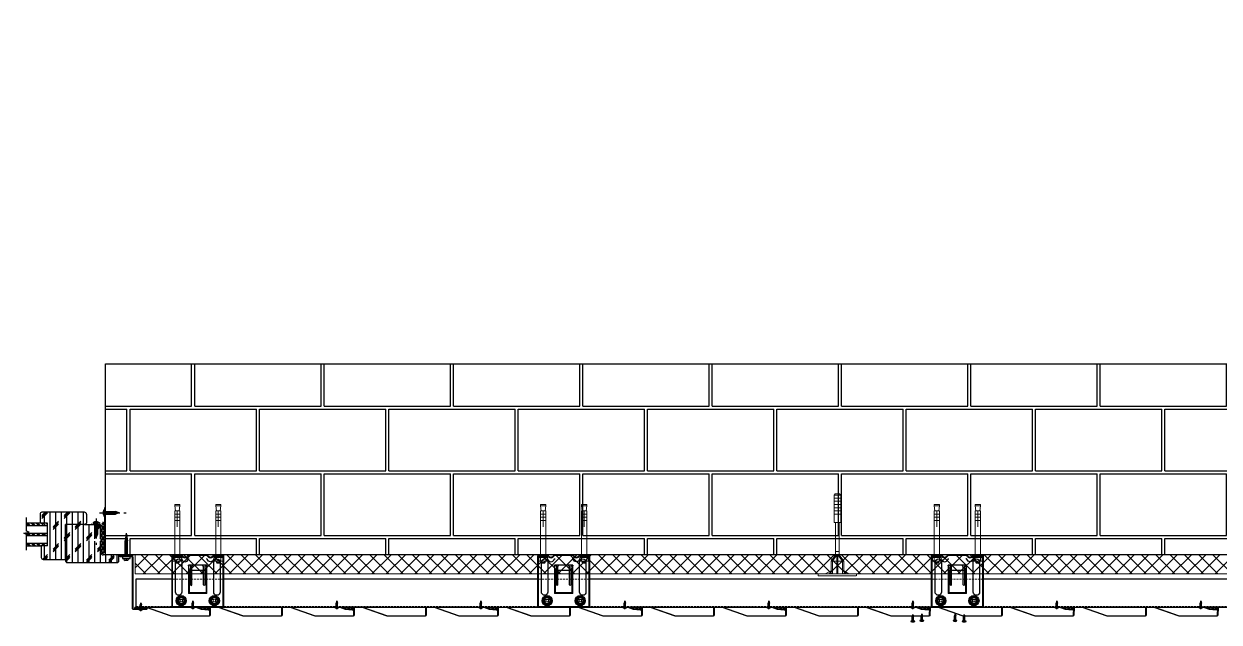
# Model space of a CAD drawing. Header units: millimetres. Extents: x 3616 to 17812, y 1698 to 9799.
# Drawn here: x 7993 to 9871, y 3364 to 4304 of the extents above; entities that cross this region are included whole.
import ezdxf

# ---------------------------------------------------------------- set-up
doc = ezdxf.new("R2010")
doc.units = ezdxf.units.MM
for name, pattern in [('ACAD_ISO02W100', [15, 12, -3]), ('CENTER', [50.8, 31.75, -6.35, 6.35, -6.35]), ('невидимая2', [4.7625, 3.175, -1.5875])]:
    doc.linetypes.add(name, pattern=pattern)
for name, color, linetype, lineweight in [('1', 250, 'Continuous', 30), ('2', 5, 'Continuous', 30), ('3', 4, 'Continuous', 15), ('30', 233, 'Continuous', 5), ('4', 233, 'Continuous', 30), ('6', 191, 'Continuous', 30), ('An', 6, 'Continuous', 20), ('brackets 80х80', 250, 'Continuous', 30), ('hidden', 30, 'невидимая2', 5), ('Siding', 3, 'Continuous', 30)]:
    doc.layers.add(name, color=color, linetype=linetype, lineweight=lineweight)
for name, color, linetype in [('d', 254, 'Continuous'), ('d2', 3, 'Continuous'), ('plan', 7, 'Continuous'), ('wall2', 250, 'Continuous')]:
    doc.layers.add(name, color=color, linetype=linetype)

# ---------------------------------------------------------------- blocks, each defined once
blk = doc.blocks.new('4х25')
for p, q in [((-23.2, 0), (-17.8, 2)), ((-23.2, 0), (-17.8, -2)), ((0, 2), (-17.8, 2)), ((-3.2, 2), (-3.2, 0)), ((-3.2, -2), (-3.2, 0)), ((0, 2), (0, 0)), ((0, -2), (0, 0)), ((0, -2), (-17.8, -2))]:
    blk.add_line(p, q)
at = {"color": 3}
for points in [[(-3.2, 1.4), (-17.6, 1.4), (-21.5, 0)], [(-3.2, -1.4), (-17.6, -1.4), (-21.5, 0)]]:
    blk.add_lwpolyline(points, dxfattribs=at)
for points in [[(1, 0.2), (1, 5), (0, 5), (0, 0)], [(1, -0.2), (1, -5), (0, -5), (0, 0)]]:
    blk.add_lwpolyline(points)
blk.add_lwpolyline([(2.3, -0.2), (0.3, -0.2), (0.3, 0.2), (2.3, 0.2)], close=True)
for centre, start, end in [((-4.5, 0.1), 358.9658, 36.1755), ((-4.5, -0.1), 323.8245, 1.0342)]:
    blk.add_arc(centre, 6.76, start, end)
at = {"layer": 'd2', "linetype": 'CENTER'}
blk.add_line((7.4, 0), (-34.1, 0), dxfattribs=at)
blk = doc.blocks.new('window')
at = {"layer": 'plan'}
h = blk.add_hatch(dxfattribs=at)
h.set_pattern_fill('CORK', color=3, scale=70, angle=90, style=0)
h.set_pattern_definition([(90, (-32644.138, -66748.661), (-8.75, 5e-16), []), (225, (-32639.763, -66744.286), (17.5, -17.5), [12.374369, -12.374369]), (225, (-32639.763, -66742.1), (17.5, -17.5), [12.374369, -12.374369]), (225, (-32639.763, -66739.911), (17.5, -17.5), [12.374369, -12.374369])])
h.paths.add_polyline_path([(11267.2, 12556.3, 0.414214), (11264.2, 12553.3), (11264.2, 12539.3), (11266.2, 12539.2), (11276.2, 12539.2), (11276.2, 12503.3), (11266.2, 12503.3), (11266.2, 12485.3, 0.414214), (11269.2, 12482.3), (11304.2, 12482.3), (11304.2, 12537.2), (11334.2, 12537.2, 0.414214), (11337.2, 12540.2), (11337.2, 12553.3, 0.414214), (11334.2, 12556.3)])
h.paths.add_polyline_path([(11304.2, 12537.2), (11304.2, 12482.3), (11304.2, 12480.3, 0.414214), (11307.2, 12477.3), (11385.2, 12477.3, 0.414214), (11388.2, 12480.3), (11388.2, 12489.3), (11363.2, 12489.3, -0.414214), (11360.2, 12492.3), (11360.2, 12510.8), (11344.5, 12510.8), (11339, 12512.8), (11344.5, 12514.8), (11360.2, 12514.8), (11360.2, 12533.3, 0.392018), (11357.5, 12536.3), (11334.2, 12537.2)])
for p, q in [((11264.2, 12553.3), (11264.2, 12539.3)), ((11334.2, 12556.3), (11267.2, 12556.3)), ((11276.2, 12523.1), (11239.8, 12523.1)), ((11264.2, 12539.3), (11243.2, 12539.3)), ((11276.2, 12535.1), (11243.2, 12535.1)), ((11266.2, 12539.2), (11264.2, 12539.3)), ((11276.2, 12539.2), (11266.2, 12539.2)), ((11276.2, 12503.3), (11276.2, 12539.2)), ((11334.2, 12537.2), (11357.2, 12537.2)), ((11360.2, 12492.3), (11360.2, 12534.2)), ((11276.2, 12519.1), (11243.2, 12519.1)), ((11276.2, 12507.1), (11243.2, 12507.1)), ((11243.2, 12503.3), (11266.2, 12503.3)), ((11276.2, 12503.3), (11266.2, 12503.3)), ((11266.2, 12503.3), (11266.2, 12485.3)), ((11388.2, 12489.3), (11363.2, 12489.3)), ((11388.2, 12480.3), (11388.2, 12489.3)), ((11269.2, 12482.3), (11304.2, 12482.3)), ((11304.2, 12482.3), (11304.2, 12480.3)), ((11307.2, 12477.3), (11385.2, 12477.3))]:
    blk.add_line(p, q, dxfattribs=at)
at = {"layer": 'plan', "color": 3}
for p, q in [((11246.6, 12519.1), (11242.6, 12523.1)), ((11246.5, 12535.1), (11243.2, 12538.5)), ((11249.2, 12535.1), (11245, 12539.3)), ((11249.3, 12519.1), (11245.3, 12523.1)), ((11254.5, 12535.1), (11250.3, 12539.3)), ((11254.6, 12519.1), (11250.6, 12523.1)), ((11257.2, 12535.1), (11252.9, 12539.3)), ((11257.2, 12519.1), (11253.2, 12523.1)), ((11262.5, 12535.1), (11258.2, 12539.3)), ((11262.5, 12519.1), (11258.5, 12523.1)), ((11265.1, 12535.1), (11260.9, 12539.3)), ((11265.2, 12519.1), (11261.2, 12523.1)), ((11270.4, 12535.1), (11266.3, 12539.2)), ((11270.5, 12519.1), (11266.5, 12523.1)), ((11273.1, 12535.1), (11269, 12539.2)), ((11273.2, 12519.1), (11269.2, 12523.1)), ((11276.2, 12537.3), (11274.3, 12539.2)), ((11276.2, 12521.4), (11274.5, 12523.1)), ((11246.5, 12503.3), (11243.2, 12506.7)), ((11249.2, 12503.3), (11245.4, 12507.1)), ((11254.5, 12503.3), (11250.7, 12507.1)), ((11257.1, 12503.3), (11253.3, 12507.1)), ((11262.4, 12503.3), (11258.6, 12507.1)), ((11265.1, 12503.3), (11261.3, 12507.1)), ((11270.4, 12503.3), (11266.6, 12507.1)), ((11273, 12503.3), (11269.2, 12507.1)), ((11276.2, 12505.5), (11274.5, 12507.1))]:
    blk.add_line(p, q, dxfattribs=at)
at = {"layer": 'plan', "color": 3, "const_width": 0.7}
blk.add_lwpolyline([(11360.2, 12537.2), (11345.2, 12537.2), (11345.2, 12539.2), (11365.2, 12539.2), (11365.2, 12539.2), (11365.2, 12563.6), (11367.2, 12563.6), (11367.2, 12548.6)], dxfattribs=at)
at = {"layer": 'plan', "color": 1}
blk.add_lwpolyline([(11243.2, 12496.9), (11243.2, 12521.1), (11238.9, 12523.7), (11247.1, 12525), (11243.2, 12526.7), (11243.2, 12548.3)], dxfattribs=at)
at = {"layer": 'plan'}
blk.add_lwpolyline([(11337.2, 12553.3), (11337.2, 12540.2, -0.414214), (11334.2, 12537.2), (11304.2, 12537.2)], format="xyb", dxfattribs=at)
blk.add_lwpolyline([(11304.2, 12482.3), (11304.2, 12537.2)], dxfattribs=at)
at = {"layer": 'plan', "color": 2}
for points in [[(11362, 12532.1, 0.221452), (11364.7, 12532.7, 0.261161), (11365.7, 12534.8, 0.201749), (11364, 12538.2, 0.43025), (11362, 12538, 0.15233), (11361.4, 12536.2, 0.147012), (11361.9, 12534.2, 0.468925), (11364.2, 12533.9, 0.219661), (11365.9, 12537.8, 0.234265), (11365, 12539.5, 0.181839), (11362.6, 12540.2)], [(11362, 12524.1, 0.221452), (11364.7, 12524.7, 0.261161), (11365.7, 12526.8, 0.201749), (11364, 12530.2, 0.43025), (11362, 12530, 0.15233), (11361.4, 12528.2, 0.147012), (11361.9, 12526.2, 0.468925), (11364.2, 12525.9, 0.219661), (11365.9, 12529.8, 0.234265), (11365, 12531.5, 0.181839), (11362.6, 12532.2)], [(11362, 12516.1, 0.221452), (11364.7, 12516.7, 0.261161), (11365.7, 12518.8, 0.201749), (11364, 12522.2, 0.43025), (11362, 12522, 0.15233), (11361.4, 12520.2, 0.147012), (11361.9, 12518.2, 0.468925), (11364.2, 12517.9, 0.219661), (11365.9, 12521.8, 0.234265), (11365, 12523.5, 0.181839), (11362.6, 12524.2)], [(11362, 12508.1, 0.221452), (11364.7, 12508.7, 0.261161), (11365.7, 12510.8, 0.201749), (11364, 12514.2, 0.43025), (11362, 12514, 0.15233), (11361.4, 12512.2, 0.147012), (11361.9, 12510.2, 0.468925), (11364.2, 12509.9, 0.219661), (11365.9, 12513.8, 0.234265), (11365, 12515.5, 0.181839), (11362.6, 12516.2)], [(11362, 12500.1, 0.221452), (11364.7, 12500.7, 0.261161), (11365.7, 12502.8, 0.201749), (11364, 12506.2, 0.43025), (11362, 12506, 0.15233), (11361.4, 12504.2, 0.147012), (11361.9, 12502.2, 0.468925), (11364.2, 12501.9, 0.219661), (11365.9, 12505.8, 0.234265), (11365, 12507.5, 0.181839), (11362.6, 12508.2)], [(11362, 12492.1, 0.221452), (11364.7, 12492.7, 0.261161), (11365.7, 12494.8, 0.201749), (11364, 12498.2, 0.43025), (11362, 12498, 0.15233), (11361.4, 12496.2, 0.147012), (11361.9, 12494.2, 0.468925), (11364.2, 12493.9, 0.219661), (11365.9, 12497.8, 0.234265), (11365, 12499.5, 0.181839), (11362.6, 12500.2)]]:
    blk.add_lwpolyline(points, format="xyb", dxfattribs=at)
at = {"layer": 'plan'}
for centre, start, end in [((11267.2, 12553.3), 90, 180), ((11334.2, 12553.3), 0, 90), ((11357.2, 12534.2), 0, 90), ((11269.2, 12485.3), 180, 270), ((11363.2, 12492.3), 180, 270), ((11307.2, 12480.3), 180, 270), ((11385.2, 12480.3), 270, 0)]:
    blk.add_arc(centre, 3, start, end, dxfattribs=at)
at = {"layer": 'd', "color": 3}
for p, rotation in [((11365.2, 12555.3), 180), ((11352.6, 12539.2), 90)]:
    blk.add_blockref('4х25', p, dxfattribs=dict(at, rotation=rotation))
blk = doc.blocks.new('deco')
at = {"layer": '3'}
for p, q in [((-0.292, 0), (-0.292, 1.201)), ((0.293, 0), (0.293, 1.201))]:
    blk.add_line(p, q, dxfattribs=at)
at = {"layer": '4'}
for p, q in [((0, 1.485), (-0.5, 1)), ((-0.5, 0), (-0.5, 1)), ((0, 1.485), (0.5, 1)), ((0.5, 0), (0.5, 1)), ((0.5, 0), (-0.5, 0)), ((1.519, 0), (-1.519, 0)), ((-1.519, 0), (-1.519, -0.111)), ((-1.519, -0.111), (1.519, -0.111)), ((-0.084, -0.233), (-0.455, -0.233)), ((0.084, -0.166), (-0.084, -0.166)), ((-0.084, -0.166), (-0.084, -0.233)), ((0.084, -0.233), (0.084, -0.166)), ((0.455, -0.233), (0.084, -0.233)), ((1.519, -0.111), (1.519, 0))]:
    blk.add_line(p, q, dxfattribs=at)
for major_axis, start_param, end_param in [((-1.519, 0), 0.791077, 1.266344), ((1.519, 0), -1.266344, -0.791077)]:
    blk.add_ellipse((0, 0.245), major_axis=major_axis, ratio=0.329918, start_param=start_param, end_param=end_param, dxfattribs=at)
blk = doc.blocks.new('8х70')
at = {"layer": 'An'}
for p, q in [((-4, 3), (-4, 9)), ((-4, 2.6), (-4, 3)), ((-4, 1), (-4, 1.6)), ((-3, 11), (-2, 12)), ((-2, 12), (2, 12)), ((3, 11), (2, 12)), ((4, 3), (4, 9)), ((4, 2.4), (4, 3)), ((4, 1), (4, 1.4)), ((-4, -55), (4, -55)), ((0, -70), (0, -45)), ((-4, -60), (4, -60)), ((-4, -65), (4, -65)), ((-4, -78), (-3, -70)), ((4, -78), (3, -70))]:
    blk.add_line(p, q, dxfattribs=at)
at = {"layer": 'An', "lineweight": 5}
for p, q in [((-2, 12), (-2, 9)), ((2, 12), (2, 9))]:
    blk.add_line(p, q, dxfattribs=at)
at = {"layer": 'An'}
for points in [[(-7.6, 0), (7.6, 0), (7.6, 1), (-7.6, 1)], [(-7, 3), (7, 3), (7, 9), (-7, 9)], [(-4, 0), (4, 0), (4, -70), (-4, -70)], [(-3, 9), (3, 9), (3, 11), (-3, 11)], [(-4, -80), (4, -80), (4, -78), (-4, -78)]]:
    blk.add_lwpolyline(points, close=True, dxfattribs=at)
for points in [[(-7, 3), (0, 2), (0, 1), (-7, 2), (-7, 3)], [(0, 3), (7, 2), (7, 1), (0, 2), (0, 3)]]:
    blk.add_lwpolyline(points, dxfattribs=at)
blk = doc.blocks.new('AN1')
at = {"color": 0, "linetype": 'ACAD_ISO02W100', "lineweight": 13, "ltscale": 5}
for p, q in [((-276.1, 96.7), (-266, 96.7)), ((-276.1, 92.2), (-266, 92.2)), ((-276.1, 87.2), (-266, 87.2)), ((-276.1, 82.2), (-266, 82.2)), ((-276.1, 77.1), (-266, 77.1)), ((-276.1, 72.1), (-266, 72.1)), ((-276.1, 67.1), (-266, 67.1)), ((-274.2, 8.3), (-268.2, 8.3)), ((-270.2, 3.2), (-270.2, -27)), ((-281, -6.8), (-261.1, -6.8))]:
    blk.add_line(p, q, dxfattribs=at)
blk.add_lwpolyline([(-276.1, 53.7), (-266, 53.7), (-266, 96.7), (-267.9, 98.9), (-274.5, 98.9), (-276.1, 96.7)], close=True, dxfattribs=at)
for points in [[(-274.2, 53.7), (-274.2, 3.2), (-281, -6.8), (-281, -22.2), (-290.1, -27)], [(-253, -27), (-261.1, -22.2), (-261.1, -6.8), (-268.2, 3.2), (-268.2, 53.7)], [(-278.9, -27), (-278.9, -6.8), (-272.2, 3.2), (-272.2, -27)], [(-270.2, 3.2), (-263.1, -6.8), (-263.1, -27)], [(-301.4, -30), (-241, -30), (-241, -27), (-301.4, -27), (-301.4, -30)]]:
    blk.add_lwpolyline(points, dxfattribs=at)
blk = doc.blocks.new('R1')
at = {"layer": '6'}
for points in [[(9082.7, 701.5), (9078, 698.8), (9078, 693.3), (9082.7, 690.5), (9087.5, 693.3), (9087.5, 698.8)], [(9134.7, 701.5), (9130, 698.8), (9130, 693.3), (9134.7, 690.5), (9139.5, 693.3), (9139.5, 698.8)]]:
    blk.add_lwpolyline(points, close=True, dxfattribs=at)
for centre, radius in [((9082.7, 696), 8), ((9082.7, 696), 6.5), ((9082.7, 696), 5.5), ((9082.7, 696), 4.76), ((9134.7, 696), 8), ((9134.7, 696), 6.5), ((9134.7, 696), 5.5), ((9134.7, 696), 4.76)]:
    blk.add_circle(centre, radius, dxfattribs=at)
at = {"layer": 'brackets 80х80'}
blk.add_line((9095.7, 648.6), (9121.7, 648.6), dxfattribs=at)
for points in [[(9124.9, 625.7, -0.648545), (9132.5, 625.4, 0.31825), (9134.4, 624), (9147.7, 624, 0.414214), (9149.7, 626), (9149.7, 705), (9067.7, 705), (9067.7, 626, 0.414214), (9069.7, 624), (9083.1, 624, 0.31825), (9085, 625.4, -0.708231), (9092.5, 625.4, 0.31825), (9094.4, 624), (9122.7, 624, 0.282892), (9124.9, 625.7), (9124.9, 625.7)], [(9068.7, 705), (9068.7, 627, 0.414214), (9070.7, 625), (9082.4, 625, 0.290053), (9084.2, 626.2, -0.633394), (9093.3, 626.2, 0.290053), (9095.1, 625), (9122.4, 625, 0.290053), (9124.2, 626.2, -0.633394), (9133.3, 626.2, 0.290053), (9135.1, 625), (9146.7, 625, 0.414214), (9148.7, 627), (9148.7, 705)], [(9096.6, 640.8), (9097.5, 642.2), (9097.5, 671.2, -1), (9099.5, 671.2), (9099.5, 642.2), (9100.5, 640.8)], [(9120.9, 640.8), (9119.9, 642.2), (9119.9, 671.2, 1), (9117.9, 671.2), (9117.9, 642.2), (9117, 640.8)], [(9082.5, 630.4, 0.317681), (9083.7, 630.9, -0.786444), (9093.7, 630.9, 0.315935), (9095.2, 630.4, 1.393721)], [(9135, 630.4, -0.317681), (9133.7, 630.9, 0.786444), (9123.7, 630.9, -0.315935), (9122.3, 630.4, -1.393721)]]:
    blk.add_lwpolyline(points, format="xyb", dxfattribs=at)
for points in [[(9073.7, 682.5, -1), (9083.7, 682.5), (9083.7, 635.5, -1), (9073.7, 635.5)], [(9133.7, 682.5, -1), (9143.7, 682.5), (9143.7, 635.5, -1), (9133.7, 635.5)]]:
    blk.add_lwpolyline(points, format="xyb", close=True, dxfattribs=at)
for points in [[(9094.2, 685), (9094.2, 640), (9123.2, 640), (9123.2, 685)], [(9094.2, 685), (9123.2, 685)], [(9094.2, 640), (9095.7, 648.6), (9095.7, 683.5), (9121.7, 683.5), (9121.7, 648.6), (9123.2, 640)]]:
    blk.add_lwpolyline(points, dxfattribs=at)
at = {"layer": 'hidden'}
for points in [[(9078.8, 694, -0.8), (9078.8, 698), (9086.6, 698, -0.8), (9086.6, 694)], [(9130.8, 694, -0.8), (9130.8, 698), (9138.6, 698, -0.8), (9138.6, 694)]]:
    blk.add_lwpolyline(points, format="xyb", close=True, dxfattribs=at)
for centre in [(9082.7, 696), (9134.7, 696)]:
    blk.add_circle(centre, 2, dxfattribs=at)

msp = doc.modelspace()

# ---------------------------------------------------------------- hatches: boundary and pattern name
h = msp.add_hatch()
h.set_pattern_fill('AR-B816C', color=253, scale=0.5, style=0)
h.set_pattern_definition([(0, (-11448.93, -6766.44), (101.6, 101.6), [198.4375, -4.7625]), (0, (-11550.53, -6761.68), (101.6, 101.6), [198.4375, -4.7625]), (90, (-11448.93, -6766.44), (-101.6, 101.6), [-106.3625, 96.8375]), (90, (-11453.69, -6766.44), (-101.6, 101.6), [-106.3625, 96.8375])])
h.paths.add_polyline_path([(11408.4, 4304), (11408.4, 3469.8), (8121.7, 3469.8), (8121.7, 3769.8), (11108.4, 3769.8), (11108.4, 4304)])
at = {"layer": '30', "lineweight": 5}
h = msp.add_hatch(dxfattribs=at)
h.set_pattern_fill('ANSI37', color=256, scale=5, style=0)
h.set_pattern_definition([(225, (11247.347, 8931.005), (-11.22532, 11.22532), []), (135, (11247.347, 8931.005), (11.22532, 11.22532), [])])
h.paths.add_polyline_path([(8167.9, 3469.8), (8167.9, 3439.8), (11408.4, 3439.8), (11408.4, 3469.8)])

# ---------------------------------------------------------------- linework, layer by layer
at = {"color": 253}
msp.add_lwpolyline([(11408.4, 4304), (11408.4, 3469.8), (8121.7, 3469.8), (8121.7, 3769.8), (11108.4, 3769.8), (11108.4, 4304)], close=True, dxfattribs=at)
at = {"layer": '2'}
for points in [[(8225.4, 3431.6), (8169.3, 3431.6), (8169.3, 3387.6), (11435.1, 3387.6), (11435.1, 3431.6), (11391.3, 3431.6)], [(8800.2, 3431.6), (8307.4, 3431.6)], [(9418.6, 3431.6), (8882.2, 3431.6)], [(10084.1, 3431.6), (9500.6, 3431.6)]]:
    msp.add_lwpolyline(points, dxfattribs=at)
at = {"layer": '30'}
msp.add_lwpolyline([(8167.9, 3469.8), (8167.9, 3439.8), (11408.4, 3439.8), (11408.4, 3469.8)], close=True, dxfattribs=at)
at = {"layer": '6'}
msp.add_lwpolyline([(8167.8, 3386.1), (8167.8, 3386.1, 0.414214), (8167.8, 3386.1), (8167.8, 3386.1, 0.414214), (8167.8, 3386.1), (8185.8, 3386.1, -1), (8185.8, 3384.1), (8165.1, 3384.1, -0.414214), (8164.1, 3385.1), (8164.1, 3465.8, 0.414214), (8163.1, 3466.8), (8145.1, 3466.8, -0.414214), (8144.1, 3467.8), (8144.1, 3467.8, -0.414214), (8145.1, 3468.8), (8164.1, 3468.8), (8164.1, 3468.3), (8145.1, 3468.3, 0.414214), (8144.6, 3467.8, 0.414214), (8145.1, 3467.3), (8163.1, 3467.3, -0.414214), (8164.6, 3465.8), (8164.6, 3385.1, 0.414214), (8165.1, 3384.6), (8185.8, 3384.6, 1), (8185.8, 3385.6), (8167.8, 3385.6, -0.414214), (8167.8, 3385.6), (8167.8, 3385.6, -0.414214), (8167.8, 3385.6), (8167.8, 3385.6)], format="xyb", close=True, dxfattribs=at)
at = {"layer": 'hidden'}
msp.add_line((11435.1, 3388.8), (8169.3, 3388.8), dxfattribs=at)
for points in [[(8306.4, 3431.6), (8226.4, 3431.6)], [(8881.2, 3431.6), (8801.2, 3431.6)], [(9499.6, 3431.6), (9419.6, 3431.6)]]:
    msp.add_lwpolyline(points, dxfattribs=at)
for points in [[(8257.1, 3387.6), (8260.1, 3387.6), (8260.1, 3387.1), (8257.1, 3387.1)], [(8483.3, 3387.6), (8486.3, 3387.6), (8486.3, 3387.1), (8483.3, 3387.1)], [(8709.5, 3387.6), (8712.5, 3387.6), (8712.5, 3387.1), (8709.5, 3387.1)], [(8935.6, 3387.6), (8938.6, 3387.6), (8938.6, 3387.1), (8935.6, 3387.1)], [(9161.8, 3387.6), (9164.8, 3387.6), (9164.8, 3387.1), (9161.8, 3387.1)], [(9388, 3387.6), (9391, 3387.6), (9391, 3387.1), (9388, 3387.1)], [(9614.2, 3387.6), (9617.2, 3387.6), (9617.2, 3387.1), (9614.2, 3387.1)], [(9840.4, 3387.6), (9843.4, 3387.6), (9843.4, 3387.1), (9840.4, 3387.1)]]:
    msp.add_lwpolyline(points, close=True, dxfattribs=at)
at = {"layer": 'Siding'}
for points in [[(8167.8, 3387.6), (8185.8, 3387.6), (8224.8, 3374.1), (8284.2, 3374.1, 0.404656), (8285.3, 3375.1), (8285.4, 3386.6), (8280, 3386.6), (8279, 3386.2), (8275.5, 3386.2), (8275.5, 3386.7), (8278.9, 3386.7), (8279.9, 3387.1), (8285.9, 3387.1), (8285.8, 3375.1, -0.405546), (8284.2, 3373.6), (8224.8, 3373.6), (8224.8, 3373.6), (8185.8, 3387.1), (8167.8, 3387.1)], [(8252.1, 3387.6), (8262.9, 3387.6, -0.074412), (8263.9, 3387.4), (8272.5, 3384.3), (8283, 3383.2, 0.398209), (8283.4, 3383.7, 0.253287), (8283, 3384.4, 0.247026), (8282.1, 3384.5, 0.013633), (8280.9, 3384, -0.081757), (8279.2, 3383.9), (8273.4, 3384.6, -0.990058), (8273.4, 3387.6), (8285.9, 3387.6), (8299, 3387.6), (8338, 3374.1), (8397.5, 3374.1, 0.377396), (8398.4, 3375.2), (8398.6, 3385.9, -0.413519), (8400.3, 3387.6), (8412, 3387.6), (8451, 3374.1), (8510.3, 3374.1, 0.404656), (8511.4, 3375.1), (8511.6, 3386.6), (8506.2, 3386.6), (8505.2, 3386.2), (8501.7, 3386.2), (8501.7, 3386.7), (8505.1, 3386.7), (8506.1, 3387.1), (8512.1, 3387.1), (8511.9, 3375.1, -0.405546), (8510.3, 3373.6), (8450.9, 3373.6), (8450.9, 3373.6), (8411.9, 3387.1), (8400.3, 3387.1), (8400.3, 3387.1, 0.414214), (8399.1, 3385.9), (8398.9, 3375.2), (8398.9, 3375.2, -0.382843), (8397.5, 3373.6), (8337.9, 3373.6), (8298.9, 3387.1), (8285.9, 3387.1), (8273.4, 3387.1), (8273.4, 3387.1, 1), (8273.4, 3385.1), (8279.2, 3384.4, 0.079849), (8280.8, 3384.5, -0.012939), (8281.9, 3384.9, -0.242715), (8283.3, 3384.9, -0.256034), (8283.9, 3383.7, -0.412321), (8282.9, 3382.7), (8272.4, 3383.8), (8263.8, 3386.9, 0.074412), (8262.9, 3387.1), (8252.1, 3387.1)], [(8478.3, 3387.6), (8489.1, 3387.6, -0.074412), (8490.1, 3387.4), (8498.7, 3384.3), (8509.1, 3383.2, 0.398209), (8509.6, 3383.7, 0.253287), (8509.2, 3384.4, 0.247026), (8508.3, 3384.5, 0.013633), (8507.1, 3384, -0.081757), (8505.4, 3383.9), (8499.6, 3384.6, -0.990058), (8499.6, 3387.6), (8512.1, 3387.6), (8525.2, 3387.6), (8564.2, 3374.1), (8623.6, 3374.1, 0.377396), (8624.6, 3375.2), (8624.8, 3385.9, -0.413519), (8626.5, 3387.6), (8638.2, 3387.6), (8677.2, 3374.1), (8736.5, 3374.1, 0.404656), (8737.6, 3375.1), (8737.8, 3386.6), (8732.4, 3386.6), (8731.4, 3386.2), (8727.9, 3386.2), (8727.9, 3386.7), (8731.3, 3386.7), (8732.3, 3387.1), (8738.3, 3387.1), (8738.1, 3375.1, -0.405546), (8736.5, 3373.6), (8677.1, 3373.6), (8677.1, 3373.6), (8638.1, 3387.1), (8626.5, 3387.1), (8626.5, 3387.1, 0.414214), (8625.3, 3385.9), (8625.1, 3375.2), (8625.1, 3375.2, -0.382843), (8623.7, 3373.6), (8564.1, 3373.6), (8525.1, 3387.1), (8512.1, 3387.1), (8499.6, 3387.1), (8499.6, 3387.1, 1), (8499.6, 3385.1), (8505.4, 3384.4, 0.079849), (8506.9, 3384.5, -0.012939), (8508.1, 3384.9, -0.242715), (8509.4, 3384.9, -0.256034), (8510.1, 3383.7, -0.412321), (8509.1, 3382.7), (8498.6, 3383.8), (8489.9, 3386.9, 0.074412), (8489.1, 3387.1), (8478.3, 3387.1)], [(8704.5, 3387.6), (8715.2, 3387.6, -0.074412), (8716.3, 3387.4), (8724.9, 3384.3), (8735.3, 3383.2, 0.398209), (8735.8, 3383.7, 0.253287), (8735.4, 3384.4, 0.247026), (8734.4, 3384.5, 0.013633), (8733.3, 3384, -0.081757), (8731.5, 3383.9), (8725.8, 3384.6, -0.990058), (8725.8, 3387.6), (8738.3, 3387.6), (8751.4, 3387.6), (8790.4, 3374.1), (8849.8, 3374.1, 0.377396), (8850.8, 3375.2), (8850.9, 3385.9, -0.413519), (8852.6, 3387.6), (8864.4, 3387.6), (8903.4, 3374.1), (8962.7, 3374.1, 0.404656), (8963.8, 3375.1), (8964, 3386.6), (8958.6, 3386.6), (8957.6, 3386.2), (8954.1, 3386.2), (8954.1, 3386.7), (8957.5, 3386.7), (8958.5, 3387.1), (8964.5, 3387.1), (8964.3, 3375.1, -0.405546), (8962.7, 3373.6), (8903.3, 3373.6), (8903.3, 3373.6), (8864.3, 3387.1), (8852.6, 3387.1), (8852.6, 3387.1, 0.414214), (8851.4, 3385.9), (8851.3, 3375.2), (8851.3, 3375.2, -0.382843), (8849.8, 3373.6), (8790.3, 3373.6), (8751.3, 3387.1), (8738.3, 3387.1), (8725.8, 3387.1), (8725.8, 3387.1, 1), (8725.8, 3385.1), (8731.6, 3384.4, 0.079849), (8733.1, 3384.5, -0.012939), (8734.3, 3384.9, -0.242715), (8735.6, 3384.9, -0.256034), (8736.3, 3383.7, -0.412321), (8735.3, 3382.7), (8724.8, 3383.8), (8716.1, 3386.9, 0.074412), (8715.2, 3387.1), (8704.5, 3387.1)], [(8930.6, 3387.6), (8941.4, 3387.6, -0.074412), (8942.4, 3387.4), (8951.1, 3384.3), (8961.5, 3383.2, 0.398209), (8962, 3383.7, 0.253287), (8961.5, 3384.4, 0.247026), (8960.6, 3384.5, 0.013633), (8959.4, 3384, -0.081757), (8957.7, 3383.9), (8951.9, 3384.6, -0.990058), (8952, 3387.6), (8964.5, 3387.6), (8977.6, 3387.6), (9016.6, 3374.1), (9076, 3374.1, 0.377396), (9077, 3375.2), (9077.1, 3385.9, -0.413519), (9078.8, 3387.6), (9090.6, 3387.6), (9129.6, 3374.1), (9188.9, 3374.1, 0.404656), (9190, 3375.1), (9190.1, 3386.6), (9184.7, 3386.6), (9183.7, 3386.2), (9180.2, 3386.2), (9180.2, 3386.7), (9183.6, 3386.7), (9184.6, 3387.1), (9190.6, 3387.1), (9190.5, 3375.1, -0.405546), (9188.9, 3373.6), (9129.5, 3373.6), (9129.5, 3373.6), (9090.5, 3387.1), (9078.8, 3387.1), (9078.8, 3387.1, 0.414214), (9077.6, 3385.9), (9077.5, 3375.2), (9077.5, 3375.2, -0.382843), (9076, 3373.6), (9016.5, 3373.6), (8977.5, 3387.1), (8964.5, 3387.1), (8952, 3387.1), (8952, 3387.1, 1), (8952, 3385.1), (8957.8, 3384.4, 0.079849), (8959.3, 3384.5, -0.012939), (8960.4, 3384.9, -0.242715), (8961.8, 3384.9, -0.256034), (8962.5, 3383.7, -0.412321), (8961.5, 3382.7), (8951, 3383.8), (8942.3, 3386.9, 0.074412), (8941.4, 3387.1), (8930.6, 3387.1)], [(9156.8, 3387.6), (9167.6, 3387.6, -0.074412), (9168.6, 3387.4), (9177.2, 3384.3), (9187.7, 3383.2, 0.398209), (9188.1, 3383.7, 0.253287), (9187.7, 3384.4, 0.247026), (9186.8, 3384.5, 0.013633), (9185.6, 3384, -0.081757), (9183.9, 3383.9), (9178.1, 3384.6, -0.990058), (9178.1, 3387.6), (9190.6, 3387.6), (9203.7, 3387.6), (9242.7, 3374.1), (9302.2, 3374.1, 0.377396), (9303.1, 3375.2), (9303.3, 3385.9, -0.413519), (9305, 3387.6), (9316.7, 3387.6), (9355.7, 3374.1), (9415, 3374.1, 0.404656), (9416.1, 3375.1), (9416.3, 3386.6), (9410.9, 3386.6), (9409.9, 3386.2), (9406.4, 3386.2), (9406.4, 3386.7), (9409.8, 3386.7), (9410.8, 3387.1), (9416.8, 3387.1), (9416.6, 3375.1, -0.405546), (9415, 3373.6), (9355.6, 3373.6), (9355.6, 3373.6), (9316.6, 3387.1), (9305, 3387.1), (9305, 3387.1, 0.414214), (9303.8, 3385.9), (9303.6, 3375.2), (9303.6, 3375.2, -0.382843), (9302.2, 3373.6), (9242.6, 3373.6), (9203.6, 3387.1), (9190.6, 3387.1), (9178.1, 3387.1), (9178.1, 3387.1, 1), (9178.1, 3385.1), (9184, 3384.4, 0.079849), (9185.5, 3384.5, -0.012939), (9186.6, 3384.9, -0.242715), (9188, 3384.9, -0.256034), (9188.6, 3383.7, -0.412321), (9187.7, 3382.7), (9177.1, 3383.8), (9168.5, 3386.9, 0.074412), (9167.6, 3387.1), (9156.8, 3387.1)], [(9383, 3387.6), (9393.8, 3387.6, -0.074412), (9394.8, 3387.4), (9403.4, 3384.3), (9413.9, 3383.2, 0.398209), (9414.3, 3383.7, 0.253287), (9413.9, 3384.4, 0.247026), (9413, 3384.5, 0.013633), (9411.8, 3384, -0.081757), (9410.1, 3383.9), (9404.3, 3384.6, -0.990058), (9404.3, 3387.6), (9416.8, 3387.6), (9429.9, 3387.6), (9468.9, 3374.1), (9528.4, 3374.1, 0.377396), (9529.3, 3375.2), (9529.5, 3385.9, -0.413519), (9531.2, 3387.6), (9542.9, 3387.6), (9581.9, 3374.1), (9641.2, 3374.1, 0.404656), (9642.3, 3375.1), (9642.5, 3386.6), (9637.1, 3386.6), (9636.1, 3386.2), (9632.6, 3386.2), (9632.6, 3386.7), (9636, 3386.7), (9637, 3387.1), (9643, 3387.1), (9642.8, 3375.1, -0.405546), (9641.2, 3373.6), (9581.8, 3373.6), (9581.8, 3373.6), (9542.8, 3387.1), (9531.2, 3387.1), (9531.2, 3387.1, 0.414214), (9530, 3385.9), (9529.8, 3375.2), (9529.8, 3375.2, -0.382843), (9528.4, 3373.6), (9468.8, 3373.6), (9429.8, 3387.1), (9416.8, 3387.1), (9404.3, 3387.1), (9404.3, 3387.1, 1), (9404.3, 3385.1), (9410.1, 3384.4, 0.079849), (9411.7, 3384.5, -0.012939), (9412.8, 3384.9, -0.242715), (9414.2, 3384.9, -0.256034), (9414.8, 3383.7, -0.412321), (9413.8, 3382.7), (9403.3, 3383.8), (9394.7, 3386.9, 0.074412), (9393.8, 3387.1), (9383, 3387.1)], [(9609.2, 3387.6), (9620, 3387.6, -0.074412), (9621, 3387.4), (9629.6, 3384.3), (9640, 3383.2, 0.398209), (9640.5, 3383.7, 0.253287), (9640.1, 3384.4, 0.247026), (9639.2, 3384.5, 0.013633), (9638, 3384, -0.081757), (9636.3, 3383.9), (9630.5, 3384.6, -0.990058), (9630.5, 3387.6), (9643, 3387.6), (9656.1, 3387.6), (9695.1, 3374.1), (9754.5, 3374.1, 0.377396), (9755.5, 3375.2), (9755.7, 3385.9, -0.413519), (9757.4, 3387.6), (9769.1, 3387.6), (9808.1, 3374.1), (9867.4, 3374.1, 0.404656), (9868.5, 3375.1), (9868.7, 3386.6), (9863.3, 3386.6), (9862.3, 3386.2), (9858.8, 3386.2), (9858.8, 3386.7), (9862.2, 3386.7), (9863.2, 3387.1), (9869.2, 3387.1), (9869, 3375.1, -0.405546), (9867.4, 3373.6), (9808, 3373.6), (9808, 3373.6), (9769, 3387.1), (9757.4, 3387.1), (9757.4, 3387.1, 0.414214), (9756.2, 3385.9), (9756, 3375.2), (9756, 3375.2, -0.382843), (9754.6, 3373.6), (9695, 3373.6), (9656, 3387.1), (9643, 3387.1), (9630.5, 3387.1), (9630.5, 3387.1, 1), (9630.5, 3385.1), (9636.3, 3384.4, 0.079849), (9637.8, 3384.5, -0.012939), (9639, 3384.9, -0.242715), (9640.3, 3384.9, -0.256034), (9641, 3383.7, -0.412321), (9640, 3382.7), (9629.5, 3383.8), (9620.8, 3386.9, 0.074412), (9620, 3387.1), (9609.2, 3387.1)]]:
    msp.add_lwpolyline(points, format="xyb", close=True, dxfattribs=at)
msp.add_lwpolyline([(9882.2, 3387.1), (9869.2, 3387.1), (9856.7, 3387.1), (9856.7, 3387.1, 1), (9856.7, 3385.1), (9862.5, 3384.4, 0.079849), (9864, 3384.5, -0.012939), (9865.2, 3384.9, -0.242715), (9866.5, 3384.9, -0.256034), (9867.2, 3383.7, -0.412321), (9866.2, 3382.7), (9855.7, 3383.8), (9847, 3386.9, 0.074412), (9846.1, 3387.1), (9835.4, 3387.1), (9835.4, 3387.6), (9846.1, 3387.6, -0.074412), (9847.2, 3387.4), (9855.8, 3384.3), (9866.2, 3383.2, 0.398209), (9866.7, 3383.7, 0.253287), (9866.3, 3384.4, 0.247026), (9865.3, 3384.5, 0.013633), (9864.2, 3384, -0.081757), (9862.4, 3383.9), (9856.7, 3384.6, -0.990058), (9856.7, 3387.6), (9869.2, 3387.6), (9882.3, 3387.6)], format="xyb", dxfattribs=at)

# ---------------------------------------------------------------- block references
at = {"layer": '1', "yscale": 7, "zscale": 2}
for p, xscale in [((8176.8, 3384.1), -2), ((8258.6, 3387.1), -2), ((8484.8, 3387.1), -2), ((8711, 3387.1), -2), ((8937.1, 3387.1), -2), ((9163.3, 3387.1), -2), ((9389.5, 3387.1), -2), ((9615.7, 3387.1), -2), ((9841.9, 3387.1), -2), ((9389.6, 3365.8), 2), ((9403.8, 3366.8), 2), ((9456, 3366.8), 2), ((9470.3, 3365.8), 2)]:
    msp.add_blockref('deco', p, dxfattribs=dict(at, xscale=xscale))
at = {"layer": '6'}
msp.add_blockref('window', (-3245.6, -9019.6), dxfattribs=at)
at = {"layer": '6', "xscale": 4, "yscale": 25, "zscale": 4}
msp.add_blockref('deco', (8154.1, 3466.8), dxfattribs=at)
at = {"layer": 'An', "rotation": 180}
for p in [(8234.2, 3468.8), (8298.6, 3468.8), (8809, 3468.8), (8873.4, 3468.8), (9427.4, 3468.8), (9491.8, 3468.8)]:
    msp.add_blockref('8х70', p, dxfattribs=at)
at = {"layer": 'brackets 80х80', "rotation": 180}
for p in [(17375.1, 4093.8), (17949.9, 4093.8), (18568.3, 4093.8)]:
    msp.add_blockref('R1', p, dxfattribs=at)
at = {"layer": 'wall2', "lineweight": 20}
msp.add_blockref('AN1', (9542.3, 3466.7), dxfattribs=at)

doc.saveas('drawing.dxf')
